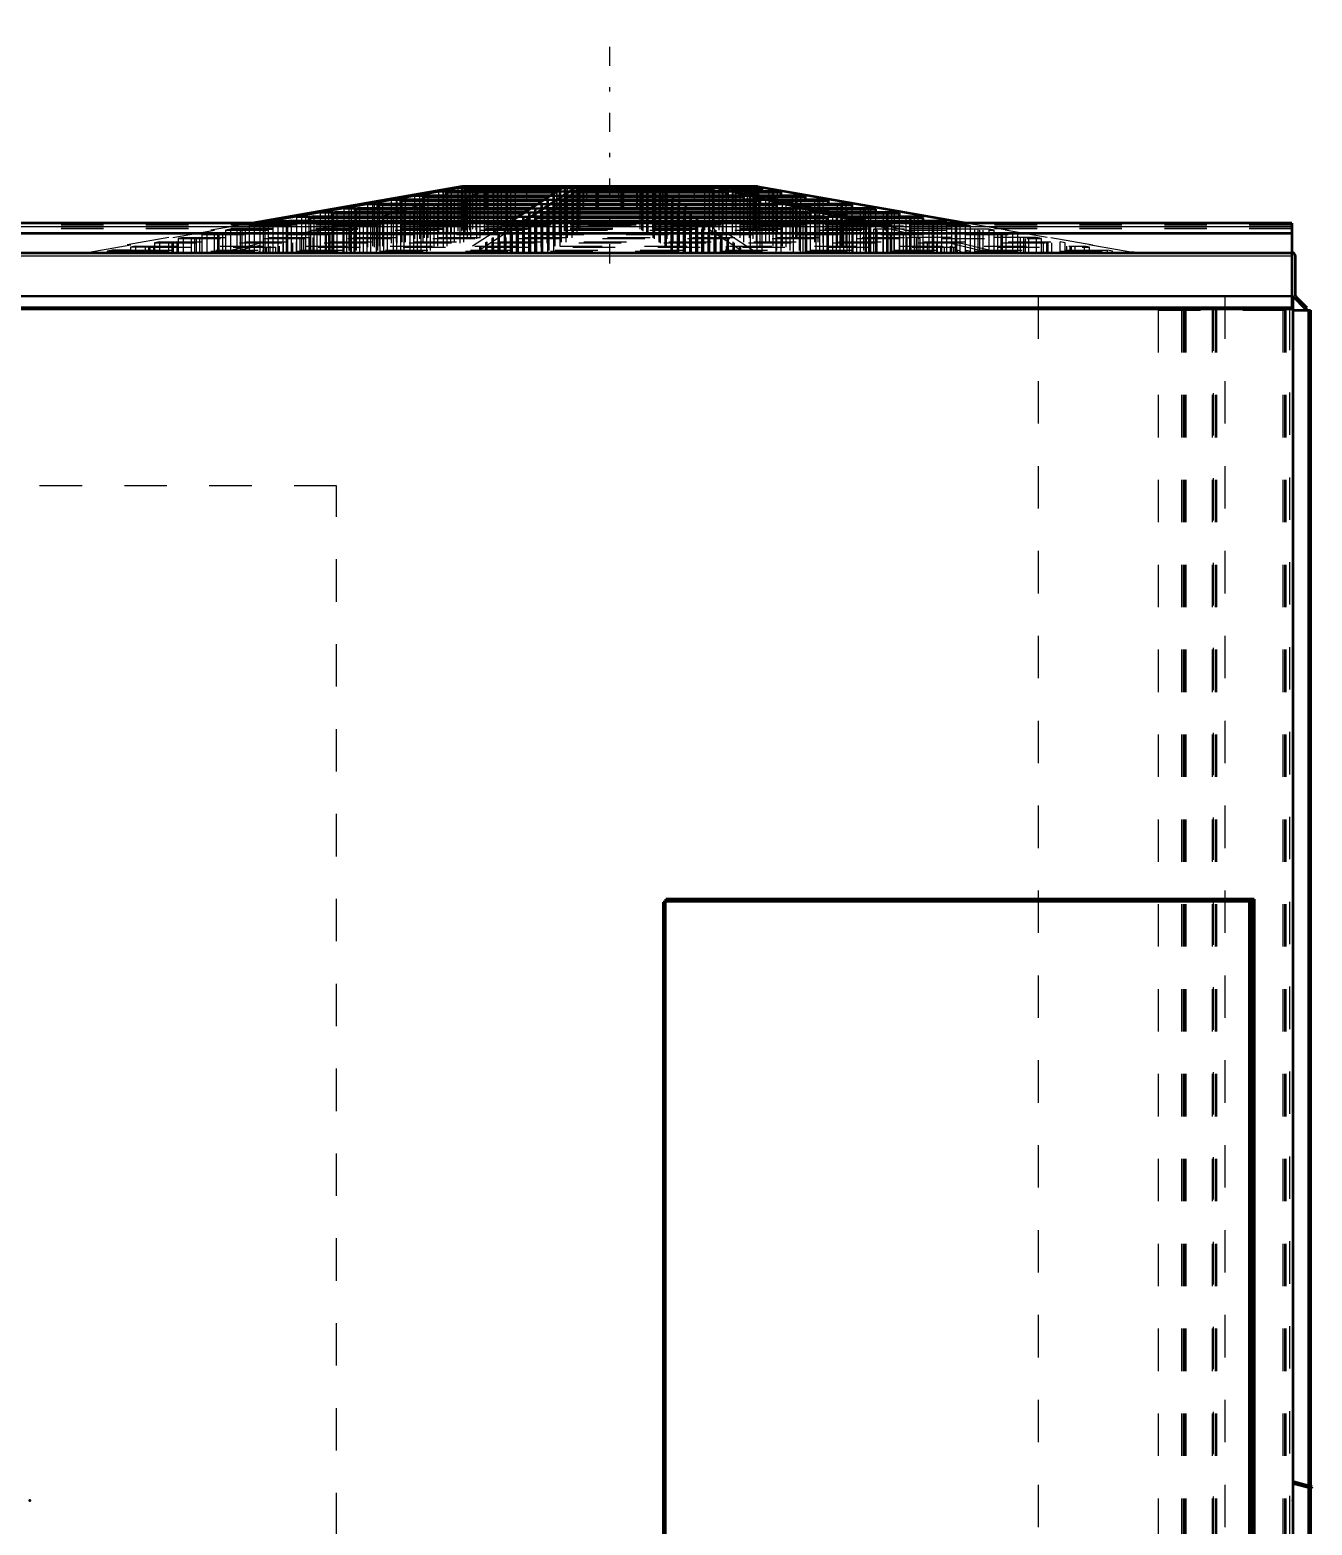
# Model space of a CAD drawing. Header units: inches. Extents: x -30.4 to 30.2, y -6.6 to 64.5.
# Drawn here: x 0 to 30.22, y 28.82 to 64.05 of the extents above; entities that cross this region are included whole.
import ezdxf

# ---------------------------------------------------------------- set-up
doc = ezdxf.new("R2010")
doc.units = ezdxf.units.IN
doc.header["$MEASUREMENT"] = 0
doc.linetypes.add('Center', pattern=[1.5, 0.45, -0.5, 0.05, -0.5])
doc.linetypes.add('Dashed', pattern=[2, 1, -1])
for name, color, linetype, lineweight in [('2d ConnectionPoints', 7, 'Continuous', 50), ('AM_0', 7, 'Continuous', 50), ('AM_4', 3, 'Continuous', 25), ('AM_7', 7, 'Center', 25), ('AM_9', 6, 'Dashed', 25)]:
    doc.layers.add(name, color=color, linetype=linetype, lineweight=lineweight)

msp = doc.modelspace()

# ---------------------------------------------------------------- linework, layer by layer
at = {"layer": '2d ConnectionPoints'}
for p in [(0, 29.4), (29.763, 29.4)]:
    msp.add_point(p, dxfattribs=at)
at = {"layer": 'AM_0'}
for p, q in [((10.189, 60.358), (5.248, 59.5)), ((5.329, 59.5), (10.27, 60.358)), ((9.926, 60.25), (9.81, 60.228)), ((9.926, 60.25), (12.424, 60.25)), ((12.593, 60.358), (10.189, 60.358)), ((10.356, 60.329), (10.249, 60.309)), ((10.249, 60.309), (12.52, 60.309)), ((10.249, 60.309), (10.249, 60.25)), ((10.356, 60.329), (12.55, 60.329)), ((10.512, 60.358), (10.512, 60.329)), ((12.596, 60.358), (11.271, 59.5)), ((11.574, 59.5), (12.898, 60.358)), ((17.147, 60.358), (12.596, 60.358)), ((12.806, 60.25), (12.775, 60.228)), ((12.806, 60.25), (16.326, 60.25)), ((12.921, 60.329), (12.892, 60.309)), ((12.892, 60.309), (16.09, 60.309)), ((12.892, 60.309), (12.892, 60.25)), ((12.921, 60.329), (16.011, 60.329)), ((12.963, 60.358), (12.963, 60.329)), ((15.897, 60.358), (15.897, 60.329)), ((16.09, 60.309), (16.011, 60.329)), ((16.074, 60.358), (19.692, 59.5)), ((16.09, 60.309), (16.09, 60.25)), ((19.913, 59.5), (16.296, 60.358)), ((16.411, 60.228), (16.326, 60.25)), ((16.436, 60.329), (17.142, 60.329)), ((16.519, 60.309), (17.253, 60.309)), ((16.77, 60.25), (17.587, 60.25)), ((16.98, 60.329), (16.98, 60.358)), ((17.253, 60.309), (17.142, 60.329)), ((17.147, 60.358), (22.092, 59.499)), ((17.253, 60.25), (17.253, 60.309)), ((17.707, 60.228), (17.587, 60.25)), ((8.309, 59.951), (8.192, 59.93)), ((8.192, 59.93), (8.192, 59.852)), ((8.192, 59.93), (11.934, 59.93)), ((8.309, 59.951), (11.967, 59.951)), ((8.847, 60.051), (8.731, 60.029)), ((8.731, 60.029), (8.731, 59.951)), ((8.731, 60.029), (12.088, 60.029)), ((8.847, 60.051), (12.119, 60.051)), ((9.376, 60.148), (9.26, 60.127)), ((9.26, 60.127), (9.26, 60.051)), ((9.26, 60.127), (12.237, 60.127)), ((9.376, 60.148), (12.27, 60.148)), ((9.81, 60.228), (9.81, 60.148)), ((9.81, 60.228), (12.395, 60.228)), ((12.372, 59.951), (12.341, 59.93)), ((12.341, 59.93), (17.596, 59.93)), ((12.341, 59.93), (12.341, 59.852)), ((12.372, 59.951), (17.51, 59.951)), ((12.517, 60.051), (12.486, 60.029)), ((12.486, 60.029), (17.201, 60.029)), ((12.486, 60.029), (12.486, 59.951)), ((12.517, 60.051), (17.116, 60.051)), ((12.658, 60.148), (12.627, 60.127)), ((12.627, 60.127), (16.814, 60.127)), ((12.627, 60.127), (12.627, 60.051)), ((12.658, 60.148), (16.729, 60.148)), ((12.775, 60.228), (16.411, 60.228)), ((12.775, 60.228), (12.775, 60.148)), ((16.411, 60.228), (16.411, 60.148)), ((16.814, 60.127), (16.729, 60.148)), ((16.814, 60.127), (16.814, 60.051)), ((16.861, 60.228), (17.707, 60.228)), ((17.201, 60.029), (17.116, 60.051)), ((17.198, 60.148), (18.156, 60.148)), ((17.201, 60.029), (17.201, 59.951)), ((17.289, 60.127), (18.276, 60.127)), ((17.596, 59.93), (17.51, 59.951)), ((17.596, 59.93), (17.596, 59.852)), ((17.61, 60.051), (18.703, 60.051)), ((17.7, 60.029), (18.823, 60.029)), ((17.707, 60.148), (17.707, 60.228)), ((18.041, 59.951), (19.26, 59.951)), ((18.12, 59.93), (19.381, 59.93)), ((18.276, 60.127), (18.156, 60.148)), ((18.276, 60.051), (18.276, 60.127)), ((18.823, 60.029), (18.703, 60.051)), ((18.823, 59.951), (18.823, 60.029)), ((19.381, 59.93), (19.26, 59.951)), ((19.381, 59.852), (19.381, 59.93)), ((6.154, 59.553), (6.038, 59.532)), ((6.154, 59.553), (11.353, 59.553)), ((6.692, 59.653), (6.576, 59.631)), ((6.576, 59.631), (6.576, 59.553)), ((6.576, 59.631), (11.474, 59.631)), ((6.692, 59.653), (11.507, 59.653)), ((7.231, 59.752), (7.115, 59.731)), ((7.115, 59.731), (7.115, 59.653)), ((7.115, 59.731), (11.625, 59.731)), ((7.231, 59.752), (11.658, 59.752)), ((7.77, 59.852), (7.654, 59.83)), ((7.654, 59.83), (7.654, 59.752)), ((7.654, 59.83), (11.779, 59.83)), ((7.77, 59.852), (11.813, 59.852)), ((11.795, 59.553), (11.764, 59.532)), ((11.795, 59.553), (19.088, 59.553)), ((11.939, 59.653), (11.908, 59.631)), ((11.908, 59.631), (18.779, 59.631)), ((11.908, 59.631), (11.908, 59.553)), ((11.939, 59.653), (18.694, 59.653)), ((12.083, 59.752), (12.052, 59.731)), ((12.052, 59.731), (18.384, 59.731)), ((12.052, 59.731), (12.052, 59.653)), ((12.083, 59.752), (18.299, 59.752)), ((12.228, 59.852), (12.197, 59.83)), ((12.197, 59.83), (17.99, 59.83)), ((12.197, 59.83), (12.197, 59.752)), ((12.228, 59.852), (17.905, 59.852)), ((17.99, 59.83), (17.905, 59.852)), ((17.99, 59.83), (17.99, 59.752)), ((18.384, 59.731), (18.299, 59.752)), ((18.384, 59.731), (18.384, 59.653)), ((18.449, 59.852), (19.818, 59.852)), ((18.539, 59.83), (19.938, 59.83)), ((18.779, 59.631), (18.694, 59.653)), ((18.779, 59.631), (18.779, 59.553)), ((18.868, 59.752), (20.376, 59.752)), ((18.959, 59.731), (20.496, 59.731)), ((19.173, 59.532), (19.088, 59.553)), ((19.288, 59.653), (20.934, 59.653)), ((19.378, 59.631), (21.054, 59.631)), ((19.707, 59.553), (21.491, 59.553)), ((19.938, 59.83), (19.818, 59.852)), ((19.938, 59.752), (19.938, 59.83)), ((20.496, 59.731), (20.376, 59.752)), ((20.496, 59.653), (20.496, 59.731)), ((21.054, 59.631), (20.934, 59.653)), ((21.054, 59.553), (21.054, 59.631)), ((21.611, 59.532), (21.491, 59.553)), ((29.735, 59.5), (-29.735, 59.5)), ((29.735, 59.25), (-29.735, 59.25)), ((6.038, 59.532), (6.038, 59.5)), ((6.038, 59.532), (11.319, 59.532)), ((11.764, 59.532), (19.173, 59.532)), ((11.764, 59.532), (11.764, 59.5)), ((19.173, 59.532), (19.173, 59.5)), ((19.797, 59.532), (21.611, 59.532)), ((21.611, 59.5), (21.611, 59.532)), ((29.735, 59.5), (29.735, 57.471)), ((-29.764, 58.8), (29.764, 58.8)), ((29.764, 58.8), (29.764, 58.798)), ((29.828, 57.787), (29.828, 58.72)), ((29.735, 57.504), (-29.735, 57.504)), ((29.735, 57.471), (-29.735, 57.471)), ((29.735, 57.773), (29.762, 57.773)), ((29.762, 57.773), (30.064, 57.471)), ((29.764, 57.772), (29.764, 4.492)), ((29.764, 57.45), (30.181, 57.45)), ((30.096, 57.504), (29.837, 57.763)), ((30.064, 57.471), (30.096, 57.504)), ((30.147, 57.45), (30.147, 29.741)), ((30.181, 57.45), (30.181, 29.732)), ((14.986, 43.501), (14.92, 43.501)), ((14.92, 43.501), (14.92, 5.883)), ((14.954, 43.501), (14.954, 5.883)), ((14.986, 43.501), (14.986, 43.567)), ((28.854, 43.567), (14.986, 43.567)), ((28.854, 43.533), (14.986, 43.533)), ((14.987, 43.5), (14.986, 43.501)), ((28.722, 43.501), (28.721, 43.5)), ((28.788, 43.501), (28.722, 43.501)), ((28.754, 43.501), (28.754, 5.883)), ((28.788, 43.501), (28.788, 5.883)), ((28.854, 43.567), (28.854, 5.817)), ((29.776, 29.805), (30.207, 29.69)), ((30.216, 29.723), (29.785, 29.838)), ((30.147, 29.706), (30.147, 4.492)), ((30.181, 29.697), (30.181, 0)), ((30.207, 29.69), (30.216, 29.723))]:
    msp.add_line(p, q, dxfattribs=at)
for centre, radius, start, end in [((29.747, 58.72), 0.08, 0, 90), ((29.862, 57.787), 0.034, 180, 225), ((29.794, 29.871), 0.034, 206.2259, 255), ((29.794, 29.871), 0.068, 243.3506, 255)]:
    msp.add_arc(centre, radius, start, end, dxfattribs=at)
at = {"layer": 'AM_4'}
for p, q in [((29.735, 59.41), (-29.735, 59.41)), ((29.735, 58.72), (-29.735, 58.72)), ((29.735, 57.787), (-29.735, 57.787)), ((29.735, 57.763), (-29.735, 57.763)), ((30.113, 57.45), (30.113, 29.751)), ((28.721, 43.5), (14.987, 43.5)), ((14.987, 43.5), (14.987, 5.884)), ((28.721, 43.5), (28.721, 5.884)), ((28.854, 43.5), (28.788, 43.5)), ((30.113, 29.715), (30.113, 4.492))]:
    msp.add_line(p, q, dxfattribs=at)
at = {"layer": 'AM_7'}
msp.add_line((13.668, 58.55), (13.668, 64.05), dxfattribs=at)
at = {"layer": 'AM_9'}
for p, q in [((4.542, 58.817), (11.04, 60.358)), ((11.262, 60.358), (4.764, 58.817)), ((9.749, 60.25), (9.629, 60.228)), ((9.729, 60.228), (9.845, 60.25)), ((9.749, 60.25), (9.749, 58.8)), ((9.926, 60.25), (9.749, 60.25)), ((9.845, 60.25), (9.845, 58.8)), ((9.926, 60.25), (9.926, 58.8)), ((10.194, 60.329), (10.083, 60.309)), ((10.249, 60.309), (10.083, 60.309)), ((10.083, 60.309), (10.083, 58.8)), ((10.168, 60.309), (10.275, 60.329)), ((10.168, 60.309), (10.168, 58.8)), ((10.194, 60.329), (10.194, 58.8)), ((10.355, 60.329), (10.194, 60.329)), ((10.249, 60.25), (10.249, 58.8)), ((10.275, 60.329), (10.275, 58.8)), ((10.355, 60.358), (10.355, 58.8)), ((10.356, 60.329), (10.356, 58.8)), ((10.431, 60.358), (10.431, 58.8)), ((10.512, 60.329), (10.512, 58.8)), ((10.54, 60.358), (10.54, 60.018)), ((10.703, 59.86), (10.703, 60.358)), ((10.727, 59.86), (10.727, 60.358)), ((10.764, 59.86), (10.764, 60.358)), ((10.787, 59.86), (10.787, 60.358)), ((10.788, 60.25), (10.788, 58.8)), ((10.915, 60.018), (10.915, 60.358)), ((11.01, 60.25), (11.01, 58.8)), ((11.025, 60.309), (11.025, 58.8)), ((11.103, 60.329), (11.103, 58.8)), ((11.218, 60.358), (11.218, 58.8)), ((11.246, 60.309), (11.246, 58.8)), ((11.325, 60.329), (11.325, 58.8)), ((11.335, 60.018), (11.335, 60.358)), ((11.439, 60.358), (11.439, 58.8)), ((11.71, 60.018), (11.71, 60.358)), ((12.354, 59.86), (12.354, 60.358)), ((12.365, 59.86), (12.365, 60.358)), ((12.414, 59.86), (12.414, 60.358)), ((12.424, 59.86), (12.424, 60.358)), ((12.806, 60.25), (12.424, 60.25)), ((12.472, 60.228), (12.503, 60.25)), ((12.503, 60.25), (12.503, 58.8)), ((12.892, 60.309), (12.52, 60.309)), ((12.921, 60.329), (12.55, 60.329)), ((12.59, 60.309), (12.619, 60.329)), ((12.59, 60.309), (12.59, 58.8)), ((12.619, 60.329), (12.619, 58.8)), ((12.66, 60.358), (12.66, 58.8)), ((12.806, 60.25), (12.806, 58.8)), ((12.892, 60.25), (12.892, 58.8)), ((12.921, 60.329), (12.921, 58.8)), ((12.935, 59.86), (12.935, 60.358)), ((12.95, 59.86), (12.95, 60.358)), ((12.963, 60.329), (12.963, 58.8)), ((13.038, 59.86), (13.038, 60.358)), ((13.051, 59.86), (13.051, 60.358)), ((13.125, 60.018), (13.125, 60.358)), ((13.343, 59.86), (13.343, 60.358)), ((13.358, 59.86), (13.358, 60.358)), ((13.389, 59.86), (13.389, 60.358)), ((13.401, 59.86), (13.401, 60.358)), ((13.875, 60.018), (13.875, 60.358)), ((13.935, 59.86), (13.935, 60.358)), ((13.947, 59.86), (13.947, 60.358)), ((13.978, 59.86), (13.978, 60.358)), ((13.993, 59.86), (13.993, 60.358)), ((14.305, 59.86), (14.305, 60.358)), ((14.318, 59.86), (14.318, 60.358)), ((14.373, 60.358), (14.373, 58.8)), ((14.386, 59.86), (14.386, 60.358)), ((14.401, 59.86), (14.401, 60.358)), ((14.415, 60.329), (14.415, 58.8)), ((16.817, 58.817), (14.438, 60.358)), ((14.444, 60.309), (14.444, 58.8)), ((14.53, 60.25), (14.53, 58.8)), ((14.676, 60.358), (14.676, 58.8)), ((14.717, 60.329), (14.717, 58.8)), ((14.74, 60.358), (17.119, 58.817)), ((14.746, 60.309), (14.746, 58.8)), ((14.833, 60.25), (14.833, 58.8)), ((14.912, 59.86), (14.912, 60.358)), ((14.922, 59.86), (14.922, 60.358)), ((14.971, 59.86), (14.971, 60.358)), ((14.982, 59.86), (14.982, 60.358)), ((15.29, 60.358), (15.29, 60.018)), ((15.665, 60.018), (15.665, 60.358)), ((15.897, 60.329), (15.897, 58.8)), ((16.436, 60.329), (16.011, 60.329)), ((16.011, 60.329), (16.011, 58.8)), ((16.085, 60.018), (16.085, 60.358)), ((16.09, 60.25), (16.09, 58.8)), ((16.519, 60.309), (16.101, 60.309)), ((16.118, 60.358), (16.118, 58.8)), ((16.233, 60.329), (16.233, 58.8)), ((16.233, 60.329), (16.311, 60.309)), ((16.311, 60.309), (16.311, 58.8)), ((16.77, 60.25), (16.326, 60.25)), ((16.326, 60.25), (16.326, 58.8)), ((16.46, 60.018), (16.46, 60.358)), ((16.548, 60.25), (16.548, 58.8)), ((16.548, 60.25), (16.633, 60.228)), ((16.569, 59.86), (16.569, 60.358)), ((16.572, 59.86), (16.572, 60.358)), ((16.629, 59.86), (16.629, 60.358)), ((16.633, 59.86), (16.633, 60.358)), ((16.824, 60.358), (16.824, 58.8)), ((16.905, 60.358), (16.905, 58.8)), ((16.98, 60.329), (16.98, 58.8)), ((16.98, 58.8), (16.98, 60.329)), ((17.061, 60.329), (17.061, 58.8)), ((25.942, 58.817), (17.066, 60.358)), ((17.087, 60.309), (17.087, 58.8)), ((17.142, 58.8), (17.142, 60.329)), ((17.168, 60.309), (17.168, 58.8)), ((17.253, 58.8), (17.253, 60.25)), ((17.41, 60.25), (17.41, 58.8)), ((17.491, 60.25), (17.491, 58.8)), ((17.587, 58.8), (17.587, 60.25)), ((8.076, 59.951), (7.955, 59.93)), ((8.192, 59.93), (7.955, 59.93)), ((7.955, 59.93), (7.955, 58.8)), ((8.076, 59.951), (8.076, 58.8)), ((8.309, 59.951), (8.076, 59.951)), ((8.111, 59.93), (8.228, 59.951)), ((8.111, 59.93), (8.111, 58.8)), ((8.228, 59.951), (8.228, 58.8)), ((8.309, 59.951), (8.309, 58.8)), ((8.633, 60.051), (8.513, 60.029)), ((8.731, 60.029), (8.513, 60.029)), ((8.513, 60.029), (8.513, 58.8)), ((8.633, 60.051), (8.633, 58.8)), ((8.847, 60.051), (8.633, 60.051)), ((8.65, 60.029), (8.766, 60.051)), ((8.65, 60.029), (8.65, 58.8)), ((8.731, 59.951), (8.731, 58.8)), ((8.766, 60.051), (8.766, 58.8)), ((8.847, 60.051), (8.847, 58.8)), ((9.18, 60.148), (9.06, 60.127)), ((9.06, 60.127), (9.06, 58.8)), ((9.26, 60.127), (9.06, 60.127)), ((9.179, 60.127), (9.295, 60.148)), ((9.179, 60.127), (9.179, 58.8)), ((9.18, 60.148), (9.18, 58.8)), ((9.376, 60.148), (9.18, 60.148)), ((9.26, 60.051), (9.26, 58.8)), ((9.295, 60.148), (9.295, 58.8)), ((9.376, 60.148), (9.376, 58.8)), ((9.519, 59.93), (9.519, 58.8)), ((9.605, 59.951), (9.605, 58.8)), ((9.629, 60.228), (9.629, 58.8)), ((9.81, 60.228), (9.629, 60.228)), ((9.729, 60.228), (9.729, 58.8)), ((9.74, 59.93), (9.74, 58.8)), ((9.81, 60.148), (9.81, 58.8)), ((9.826, 59.951), (9.826, 58.8)), ((9.914, 60.029), (9.914, 58.8)), ((9.999, 60.051), (9.999, 58.8)), ((10.135, 60.029), (10.135, 58.8)), ((10.22, 60.051), (10.22, 58.8)), ((10.301, 60.127), (10.301, 58.8)), ((10.386, 60.148), (10.386, 58.8)), ((10.522, 60.127), (10.522, 58.8)), ((10.54, 60.018), (11.71, 60.018)), ((10.607, 60.148), (10.607, 58.8)), ((10.703, 60.228), (10.703, 58.8)), ((10.925, 60.228), (10.925, 58.8)), ((12.341, 59.93), (11.934, 59.93)), ((12.372, 59.951), (11.967, 59.951)), ((12.039, 59.93), (12.07, 59.951)), ((12.039, 59.93), (12.039, 58.8)), ((12.07, 59.951), (12.07, 58.8)), ((12.486, 60.029), (12.088, 60.029)), ((12.517, 60.051), (12.119, 60.051)), ((12.183, 60.029), (12.214, 60.051)), ((12.183, 60.029), (12.183, 58.8)), ((12.214, 60.051), (12.214, 58.8)), ((12.627, 60.127), (12.237, 60.127)), ((12.658, 60.148), (12.27, 60.148)), ((12.325, 60.127), (12.356, 60.148)), ((12.325, 60.127), (12.325, 58.8)), ((12.356, 60.148), (12.356, 58.8)), ((12.372, 59.951), (12.372, 58.8)), ((12.775, 60.228), (12.395, 60.228)), ((12.472, 60.228), (12.472, 58.8)), ((12.486, 59.951), (12.486, 58.8)), ((12.517, 60.051), (12.517, 58.8)), ((12.627, 60.051), (12.627, 58.8)), ((12.658, 60.148), (12.658, 58.8)), ((12.775, 60.148), (12.775, 58.8)), ((13.125, 60.018), (13.875, 60.018)), ((14.561, 60.228), (14.561, 58.8)), ((14.678, 60.148), (14.678, 58.8)), ((14.709, 60.127), (14.709, 58.8)), ((14.819, 60.051), (14.819, 58.8)), ((14.85, 60.029), (14.85, 58.8)), ((14.864, 60.228), (14.864, 58.8)), ((14.964, 59.951), (14.964, 58.8)), ((14.98, 60.148), (14.98, 58.8)), ((14.995, 59.93), (14.995, 58.8)), ((15.011, 60.127), (15.011, 58.8)), ((15.122, 60.051), (15.122, 58.8)), ((15.153, 60.029), (15.153, 58.8)), ((15.266, 59.951), (15.266, 58.8)), ((15.29, 60.018), (16.46, 60.018)), ((15.297, 59.93), (15.297, 58.8)), ((16.411, 60.148), (16.411, 58.8)), ((16.861, 60.228), (16.426, 60.228)), ((16.633, 60.228), (16.633, 58.8)), ((17.198, 60.148), (16.729, 60.148)), ((16.729, 60.148), (16.729, 58.8)), ((16.814, 60.051), (16.814, 58.8)), ((17.289, 60.127), (16.83, 60.127)), ((16.95, 60.148), (16.95, 58.8)), ((16.95, 60.148), (17.035, 60.127)), ((17.035, 60.127), (17.035, 58.8)), ((17.116, 60.051), (17.61, 60.051)), ((17.116, 60.051), (17.116, 58.8)), ((17.201, 59.951), (17.201, 58.8)), ((17.7, 60.029), (17.216, 60.029)), ((17.337, 60.051), (17.337, 58.8)), ((17.337, 60.051), (17.422, 60.029)), ((17.422, 60.029), (17.422, 58.8)), ((17.51, 59.951), (18.041, 59.951)), ((17.51, 59.951), (17.51, 58.8)), ((17.526, 60.228), (17.526, 58.8)), ((18.12, 59.93), (17.605, 59.93)), ((17.607, 60.228), (17.607, 58.8)), ((17.707, 58.8), (17.707, 60.148)), ((17.731, 59.951), (17.731, 58.8)), ((17.731, 59.951), (17.817, 59.93)), ((17.817, 59.93), (17.817, 58.8)), ((17.96, 60.148), (17.96, 58.8)), ((18.041, 60.148), (18.041, 58.8)), ((18.076, 60.127), (18.076, 58.8)), ((18.156, 58.8), (18.156, 60.148)), ((18.157, 60.127), (18.157, 58.8)), ((18.276, 58.8), (18.276, 60.051)), ((18.489, 60.051), (18.489, 58.8)), ((18.57, 60.051), (18.57, 58.8)), ((18.605, 60.029), (18.605, 58.8)), ((18.686, 60.029), (18.686, 58.8)), ((18.703, 58.8), (18.703, 60.051)), ((18.823, 58.8), (18.823, 59.951)), ((19.027, 59.951), (19.027, 58.8)), ((19.108, 59.951), (19.108, 58.8)), ((19.144, 59.93), (19.144, 58.8)), ((19.225, 59.93), (19.225, 58.8)), ((19.26, 58.8), (19.26, 59.951)), ((5.845, 59.553), (5.725, 59.532)), ((5.845, 59.553), (5.845, 58.8)), ((6.145, 59.553), (5.845, 59.553)), ((5.957, 59.532), (6.073, 59.553)), ((6.073, 59.553), (6.073, 58.8)), ((6.154, 59.553), (6.154, 58.8)), ((6.402, 59.653), (6.282, 59.631)), ((6.576, 59.631), (6.282, 59.631)), ((6.282, 59.631), (6.282, 58.8)), ((6.402, 59.653), (6.402, 58.8)), ((6.692, 59.653), (6.402, 59.653)), ((6.495, 59.631), (6.611, 59.653)), ((6.495, 59.631), (6.495, 58.8)), ((6.576, 59.553), (6.576, 58.8)), ((6.611, 59.653), (6.611, 58.8)), ((6.692, 59.653), (6.692, 58.8)), ((6.96, 59.752), (6.84, 59.731)), ((7.115, 59.731), (6.84, 59.731)), ((6.84, 59.731), (6.84, 58.8)), ((6.96, 59.752), (6.96, 58.8)), ((7.231, 59.752), (6.96, 59.752)), ((7.034, 59.731), (7.15, 59.752)), ((7.034, 59.731), (7.034, 58.8)), ((7.115, 59.653), (7.115, 58.8)), ((7.15, 59.752), (7.15, 58.8)), ((7.231, 59.752), (7.231, 58.8)), ((7.518, 59.852), (7.398, 59.83)), ((7.398, 59.83), (7.398, 58.8)), ((7.654, 59.83), (7.398, 59.83)), ((7.518, 59.852), (7.518, 58.8)), ((7.77, 59.852), (7.518, 59.852)), ((7.573, 59.83), (7.689, 59.852)), ((7.573, 59.83), (7.573, 58.8)), ((7.654, 59.752), (7.654, 58.8)), ((7.689, 59.852), (7.689, 58.8)), ((7.77, 59.852), (7.77, 58.8)), ((8.027, 59.553), (8.027, 58.8)), ((8.192, 59.852), (8.192, 58.8)), ((8.248, 59.553), (8.248, 58.8)), ((8.336, 59.631), (8.336, 58.8)), ((8.421, 59.653), (8.421, 58.8)), ((8.557, 59.631), (8.557, 58.8)), ((8.642, 59.653), (8.642, 58.8)), ((8.73, 59.731), (8.73, 58.8)), ((8.815, 59.752), (8.815, 58.8)), ((8.952, 59.731), (8.952, 58.8)), ((9.037, 59.752), (9.037, 58.8)), ((9.125, 59.83), (9.125, 58.8)), ((9.21, 59.852), (9.21, 58.8)), ((9.346, 59.83), (9.346, 58.8)), ((9.431, 59.852), (9.431, 58.8)), ((10.703, 59.86), (13.401, 59.86)), ((11.795, 59.553), (11.353, 59.553)), ((11.461, 59.532), (11.492, 59.553)), ((11.908, 59.631), (11.474, 59.631)), ((11.492, 59.553), (11.492, 58.8)), ((11.939, 59.653), (11.507, 59.653)), ((11.606, 59.631), (11.637, 59.653)), ((11.606, 59.631), (11.606, 58.8)), ((12.052, 59.731), (11.625, 59.731)), ((11.637, 59.653), (11.637, 58.8)), ((12.083, 59.752), (11.658, 59.752)), ((11.75, 59.731), (11.781, 59.752)), ((11.75, 59.731), (11.75, 58.8)), ((12.197, 59.83), (11.779, 59.83)), ((11.781, 59.752), (11.781, 58.8)), ((11.795, 59.553), (11.795, 58.8)), ((12.228, 59.852), (11.813, 59.852)), ((11.895, 59.83), (11.926, 59.852)), ((11.895, 59.83), (11.895, 58.8)), ((11.908, 59.553), (11.908, 58.8)), ((11.926, 59.852), (11.926, 58.8)), ((11.939, 59.653), (11.939, 58.8)), ((12.052, 59.653), (12.052, 58.8)), ((12.083, 59.752), (12.083, 58.8)), ((12.197, 59.752), (12.197, 58.8)), ((12.228, 59.852), (12.228, 58.8)), ((12.341, 59.852), (12.341, 58.8)), ((13.935, 59.86), (16.633, 59.86)), ((15.108, 59.852), (15.108, 58.8)), ((15.139, 59.83), (15.139, 58.8)), ((15.253, 59.752), (15.253, 58.8)), ((15.284, 59.731), (15.284, 58.8)), ((15.397, 59.653), (15.397, 58.8)), ((15.41, 59.852), (15.41, 58.8)), ((15.428, 59.631), (15.428, 58.8)), ((15.441, 59.83), (15.441, 58.8)), ((15.541, 59.553), (15.541, 58.8)), ((15.555, 59.752), (15.555, 58.8)), ((15.586, 59.731), (15.586, 58.8)), ((15.699, 59.653), (15.699, 58.8)), ((15.73, 59.631), (15.73, 58.8)), ((15.844, 59.553), (15.844, 58.8)), ((17.596, 59.852), (17.596, 58.8)), ((18.449, 59.852), (17.905, 59.852)), ((17.905, 59.852), (17.905, 58.8)), ((17.99, 59.752), (17.99, 58.8)), ((18.539, 59.83), (17.991, 59.83)), ((18.126, 59.852), (18.126, 58.8)), ((18.126, 59.852), (18.211, 59.83)), ((18.211, 59.83), (18.211, 58.8)), ((18.299, 59.752), (18.299, 58.8)), ((18.868, 59.752), (18.304, 59.752)), ((18.384, 59.653), (18.384, 58.8)), ((18.959, 59.731), (18.39, 59.731)), ((18.521, 59.752), (18.521, 58.8)), ((18.521, 59.752), (18.606, 59.731)), ((18.606, 59.731), (18.606, 58.8)), ((18.694, 59.653), (19.288, 59.653)), ((18.694, 59.653), (18.694, 58.8)), ((18.779, 59.553), (18.779, 58.8)), ((19.378, 59.631), (18.79, 59.631)), ((18.915, 59.653), (18.915, 58.8)), ((18.915, 59.653), (19, 59.631)), ((19, 59.631), (19, 58.8)), ((19.707, 59.553), (19.088, 59.553)), ((19.088, 59.553), (19.088, 58.8)), ((19.309, 59.553), (19.309, 58.8)), ((19.309, 59.553), (19.394, 59.532)), ((19.381, 58.8), (19.381, 59.852)), ((19.566, 59.852), (19.566, 58.8)), ((19.647, 59.852), (19.647, 58.8)), ((19.682, 59.83), (19.682, 58.8)), ((19.763, 59.83), (19.763, 58.8)), ((19.818, 58.8), (19.818, 59.852)), ((19.938, 58.8), (19.938, 59.752)), ((20.105, 59.752), (20.105, 58.8)), ((20.186, 59.752), (20.186, 58.8)), ((20.221, 59.731), (20.221, 58.8)), ((20.302, 59.731), (20.302, 58.8)), ((20.376, 58.8), (20.376, 59.752)), ((20.496, 58.8), (20.496, 59.653)), ((20.644, 59.653), (20.644, 58.8)), ((20.725, 59.653), (20.725, 58.8)), ((20.76, 59.631), (20.76, 58.8)), ((20.841, 59.631), (20.841, 58.8)), ((20.934, 58.8), (20.934, 59.653)), ((21.054, 58.8), (21.054, 59.553)), ((21.182, 59.553), (21.182, 58.8)), ((21.263, 59.553), (21.263, 58.8)), ((21.491, 58.8), (21.491, 59.553)), ((29.735, 59.45), (-29.735, 59.45)), ((29.735, 59.4), (-29.735, 59.4)), ((29.735, 59.36), (-29.735, 59.36)), ((5.248, 59.5), (1.313, 58.817)), ((1.394, 58.817), (5.329, 59.5)), ((4.172, 59.255), (4.052, 59.233)), ((4.052, 59.233), (4.052, 58.8)), ((4.052, 59.233), (23.284, 59.233)), ((4.172, 59.255), (4.172, 58.8)), ((4.172, 59.255), (23.164, 59.255)), ((4.34, 59.233), (4.456, 59.255)), ((4.34, 59.233), (4.34, 58.8)), ((4.537, 59.255), (4.421, 59.233)), ((4.421, 59.233), (4.421, 58.8)), ((4.456, 59.255), (4.456, 58.8)), ((4.537, 59.255), (4.537, 58.8)), ((4.729, 59.354), (4.609, 59.333)), ((4.609, 59.333), (4.609, 58.8)), ((4.609, 59.333), (22.727, 59.333)), ((4.729, 59.354), (4.729, 58.8)), ((4.729, 59.354), (19.877, 59.354)), ((4.878, 59.333), (4.994, 59.354)), ((4.878, 59.333), (4.878, 58.8)), ((5.075, 59.354), (4.959, 59.333)), ((4.959, 59.333), (4.959, 58.8)), ((4.994, 59.354), (4.994, 58.8)), ((5.075, 59.354), (5.075, 58.8)), ((5.287, 59.454), (5.167, 59.432)), ((5.167, 59.432), (5.167, 58.8)), ((5.167, 59.432), (19.567, 59.432)), ((5.287, 59.454), (5.287, 58.8)), ((5.287, 59.454), (22.049, 59.454)), ((5.418, 59.432), (5.533, 59.454)), ((5.418, 59.432), (5.418, 58.8)), ((5.614, 59.454), (5.499, 59.432)), ((5.499, 59.432), (5.499, 58.8)), ((5.533, 59.454), (5.533, 58.8)), ((5.614, 59.454), (5.614, 58.8)), ((6.038, 59.532), (5.725, 59.532)), ((5.725, 59.532), (5.725, 58.8)), ((5.957, 59.532), (5.957, 58.8)), ((6.038, 59.5), (6.038, 58.8)), ((6.759, 59.233), (6.759, 58.8)), ((6.844, 59.255), (6.844, 58.8)), ((6.98, 59.233), (6.98, 58.8)), ((7.065, 59.255), (7.065, 58.8)), ((7.153, 59.333), (7.153, 58.8)), ((7.237, 59.354), (7.237, 58.8)), ((7.374, 59.333), (7.374, 58.8)), ((7.459, 59.354), (7.459, 58.8)), ((7.547, 59.432), (7.547, 58.8)), ((7.632, 59.454), (7.632, 58.8)), ((7.769, 59.432), (7.769, 58.8)), ((7.853, 59.454), (7.853, 58.8)), ((7.942, 59.532), (7.942, 58.8)), ((8.163, 59.532), (8.163, 58.8)), ((11.271, 59.5), (10.217, 58.817)), ((10.519, 58.817), (11.574, 59.5)), ((11.028, 59.233), (11.059, 59.255)), ((11.028, 59.233), (11.028, 58.8)), ((11.059, 59.255), (11.059, 58.8)), ((11.173, 59.333), (11.204, 59.354)), ((11.173, 59.333), (11.173, 58.8)), ((11.204, 59.354), (11.204, 58.8)), ((11.317, 59.432), (11.348, 59.454)), ((11.317, 59.432), (11.317, 58.8)), ((11.764, 59.532), (11.319, 59.532)), ((11.362, 59.255), (11.331, 59.233)), ((11.331, 59.233), (11.331, 58.8)), ((11.348, 59.454), (11.348, 58.8)), ((11.362, 59.255), (11.362, 58.8)), ((11.461, 59.532), (11.461, 58.8)), ((11.506, 59.354), (11.475, 59.333)), ((11.475, 59.333), (11.475, 58.8)), ((11.506, 59.354), (11.506, 58.8)), ((11.65, 59.454), (11.619, 59.432)), ((11.619, 59.432), (11.619, 58.8)), ((11.65, 59.454), (11.65, 58.8)), ((11.764, 59.5), (11.764, 58.8)), ((15.572, 59.532), (15.572, 58.8)), ((15.686, 59.454), (15.686, 58.8)), ((15.717, 59.432), (15.717, 58.8)), ((15.83, 59.354), (15.83, 58.8)), ((15.861, 59.333), (15.861, 58.8)), ((15.875, 59.532), (15.875, 58.8)), ((15.974, 59.255), (15.974, 58.8)), ((15.988, 59.454), (15.988, 58.8)), ((16.005, 59.233), (16.005, 58.8)), ((16.019, 59.432), (16.019, 58.8)), ((16.132, 59.354), (16.132, 58.8)), ((16.163, 59.333), (16.163, 58.8)), ((16.277, 59.255), (16.277, 58.8)), ((16.308, 59.233), (16.308, 58.8)), ((19.173, 59.5), (19.173, 58.8)), ((19.797, 59.532), (19.188, 59.532)), ((19.394, 59.532), (19.394, 58.8)), ((19.483, 59.454), (19.483, 58.8)), ((19.567, 59.432), (19.483, 59.454)), ((19.567, 59.432), (19.567, 58.8)), ((19.584, 59.432), (22.169, 59.432)), ((19.692, 59.5), (22.572, 58.817)), ((19.704, 59.454), (19.704, 58.8)), ((19.704, 59.454), (19.789, 59.432)), ((19.789, 59.432), (19.789, 58.8)), ((19.877, 59.354), (19.877, 58.8)), ((19.962, 59.333), (19.877, 59.354)), ((22.607, 59.354), (19.894, 59.354)), ((22.794, 58.817), (19.913, 59.5)), ((19.962, 59.333), (19.962, 58.8)), ((20.099, 59.354), (20.099, 58.8)), ((20.099, 59.354), (20.183, 59.333)), ((20.183, 59.333), (20.183, 58.8)), ((20.271, 59.255), (20.271, 58.8)), ((20.356, 59.233), (20.271, 59.255)), ((20.356, 59.233), (20.356, 58.8)), ((20.492, 59.255), (20.492, 58.8)), ((20.492, 59.255), (20.577, 59.233)), ((20.577, 59.233), (20.577, 58.8)), ((21.298, 59.532), (21.298, 58.8)), ((21.379, 59.532), (21.379, 58.8)), ((21.611, 58.8), (21.611, 59.5)), ((21.722, 59.454), (21.722, 58.8)), ((21.803, 59.454), (21.803, 58.8)), ((21.837, 59.432), (21.837, 58.8)), ((21.918, 59.432), (21.918, 58.8)), ((22.049, 58.8), (22.049, 59.454)), ((22.169, 59.432), (22.049, 59.454)), ((22.092, 59.499), (26.023, 58.817)), ((22.169, 58.8), (22.169, 59.432)), ((22.261, 59.354), (22.261, 58.8)), ((22.342, 59.354), (22.342, 58.8)), ((22.377, 59.333), (22.377, 58.8)), ((22.458, 59.333), (22.458, 58.8)), ((22.607, 58.8), (22.607, 59.354)), ((22.727, 59.333), (22.607, 59.354)), ((22.727, 58.8), (22.727, 59.333)), ((22.799, 59.255), (22.799, 58.8)), ((22.88, 59.255), (22.88, 58.8)), ((22.915, 59.233), (22.915, 58.8)), ((22.996, 59.233), (22.996, 58.8)), ((23.164, 58.8), (23.164, 59.255)), ((23.284, 59.233), (23.164, 59.255)), ((23.284, 58.8), (23.284, 59.233)), ((1.94, 58.857), (1.82, 58.835)), ((1.82, 58.835), (1.82, 58.8)), ((2.258, 58.835), (1.82, 58.835)), ((1.94, 58.857), (1.94, 58.8)), ((2.372, 58.857), (1.94, 58.857)), ((2.184, 58.835), (2.3, 58.857)), ((2.184, 58.835), (2.184, 58.8)), ((2.381, 58.857), (2.265, 58.835)), ((2.265, 58.835), (2.265, 58.8)), ((2.265, 58.835), (25.516, 58.835)), ((2.3, 58.857), (2.3, 58.8)), ((2.487, 58.954), (2.367, 58.933)), ((2.78, 58.933), (2.367, 58.933)), ((2.367, 58.933), (2.367, 58.8)), ((2.381, 58.857), (2.381, 58.8)), ((2.381, 58.857), (25.396, 58.857)), ((2.487, 58.954), (2.487, 58.8)), ((2.487, 58.954), (24.849, 58.954)), ((2.713, 58.933), (2.829, 58.954)), ((2.713, 58.933), (2.713, 58.8)), ((2.91, 58.954), (2.794, 58.933)), ((2.794, 58.933), (2.794, 58.8)), ((2.794, 58.933), (24.969, 58.933)), ((2.829, 58.954), (2.829, 58.8)), ((2.91, 58.954), (2.91, 58.8)), ((3.057, 59.056), (2.937, 59.034)), ((2.937, 59.034), (2.937, 58.8)), ((2.937, 59.034), (24.399, 59.034)), ((3.057, 59.056), (3.057, 58.8)), ((3.057, 59.056), (24.279, 59.056)), ((3.263, 59.034), (3.379, 59.056)), ((3.263, 59.034), (3.263, 58.8)), ((3.46, 59.056), (3.344, 59.034)), ((3.344, 59.034), (3.344, 58.8)), ((3.379, 59.056), (3.379, 58.8)), ((3.46, 59.056), (3.46, 58.8)), ((3.614, 59.155), (3.494, 59.134)), ((3.494, 59.134), (3.494, 58.8)), ((3.494, 59.134), (23.842, 59.134)), ((3.614, 59.155), (3.614, 58.8)), ((3.614, 59.155), (20.666, 59.155)), ((3.801, 59.134), (3.917, 59.155)), ((3.801, 59.134), (3.801, 58.8)), ((3.998, 59.155), (3.882, 59.134)), ((3.882, 59.134), (3.882, 58.8)), ((3.917, 59.155), (3.917, 58.8)), ((3.998, 59.155), (3.998, 58.8)), ((5.18, 58.835), (5.18, 58.8)), ((5.265, 58.857), (5.265, 58.8)), ((5.402, 58.835), (5.402, 58.8)), ((5.486, 58.857), (5.486, 58.8)), ((5.567, 58.933), (5.567, 58.8)), ((5.652, 58.954), (5.652, 58.8)), ((5.788, 58.933), (5.788, 58.8)), ((5.873, 58.954), (5.873, 58.8)), ((5.97, 59.034), (5.97, 58.8)), ((6.055, 59.056), (6.055, 58.8)), ((6.192, 59.034), (6.192, 58.8)), ((6.276, 59.056), (6.276, 58.8)), ((6.364, 59.134), (6.364, 58.8)), ((6.449, 59.155), (6.449, 58.8)), ((6.585, 59.134), (6.585, 58.8)), ((6.67, 59.155), (6.67, 58.8)), ((10.451, 58.835), (10.482, 58.857)), ((10.451, 58.835), (10.451, 58.8)), ((10.482, 58.857), (10.482, 58.8)), ((10.592, 58.933), (10.623, 58.954)), ((10.592, 58.933), (10.592, 58.8)), ((10.623, 58.954), (10.623, 58.8)), ((10.74, 59.034), (10.771, 59.056)), ((10.74, 59.034), (10.74, 58.8)), ((10.784, 58.857), (10.753, 58.835)), ((10.753, 58.835), (10.753, 58.8)), ((10.771, 59.056), (10.771, 58.8)), ((10.784, 58.857), (10.784, 58.8)), ((10.884, 59.134), (10.915, 59.155)), ((10.884, 59.134), (10.884, 58.8)), ((10.926, 58.954), (10.895, 58.933)), ((10.895, 58.933), (10.895, 58.8)), ((10.915, 59.155), (10.915, 58.8)), ((10.926, 58.954), (10.926, 58.8)), ((11.073, 59.056), (11.042, 59.034)), ((11.042, 59.034), (11.042, 58.8)), ((11.073, 59.056), (11.073, 58.8)), ((11.217, 59.155), (11.186, 59.134)), ((11.186, 59.134), (11.186, 58.8)), ((11.217, 59.155), (11.217, 58.8)), ((16.119, 59.155), (16.119, 58.8)), ((16.15, 59.134), (16.15, 58.8)), ((16.263, 59.056), (16.263, 58.8)), ((16.294, 59.034), (16.294, 58.8)), ((16.41, 58.954), (16.41, 58.8)), ((16.421, 59.155), (16.421, 58.8)), ((16.441, 58.933), (16.441, 58.8)), ((16.452, 59.134), (16.452, 58.8)), ((16.552, 58.857), (16.552, 58.8)), ((16.565, 59.056), (16.565, 58.8)), ((16.583, 58.835), (16.583, 58.8)), ((16.596, 59.034), (16.596, 58.8)), ((16.713, 58.954), (16.713, 58.8)), ((16.744, 58.933), (16.744, 58.8)), ((16.854, 58.857), (16.854, 58.8)), ((16.885, 58.835), (16.885, 58.8)), ((20.666, 59.155), (20.666, 58.8)), ((20.751, 59.134), (20.666, 59.155)), ((23.722, 59.155), (20.678, 59.155)), ((20.751, 59.134), (20.751, 58.8)), ((20.887, 59.155), (20.887, 58.8)), ((20.887, 59.155), (20.972, 59.134)), ((20.972, 59.134), (20.972, 58.8)), ((21.06, 59.056), (21.06, 58.8)), ((21.144, 59.034), (21.06, 59.056)), ((21.144, 59.034), (21.144, 58.8)), ((21.281, 59.056), (21.281, 58.8)), ((21.281, 59.056), (21.366, 59.034)), ((21.366, 59.034), (21.366, 58.8)), ((21.463, 58.954), (21.463, 58.8)), ((21.548, 58.933), (21.463, 58.954)), ((21.548, 58.933), (21.548, 58.8)), ((21.684, 58.954), (21.684, 58.8)), ((21.684, 58.954), (21.769, 58.933)), ((21.769, 58.933), (21.769, 58.8)), ((21.85, 58.857), (21.85, 58.8)), ((21.934, 58.835), (21.85, 58.857)), ((21.934, 58.835), (21.934, 58.8)), ((22.071, 58.857), (22.071, 58.8)), ((22.071, 58.857), (22.156, 58.835)), ((22.156, 58.835), (22.156, 58.8)), ((23.338, 59.155), (23.338, 58.8)), ((23.419, 59.155), (23.419, 58.8)), ((23.454, 59.134), (23.454, 58.8)), ((23.535, 59.134), (23.535, 58.8)), ((23.722, 58.8), (23.722, 59.155)), ((23.842, 59.134), (23.722, 59.155)), ((23.842, 58.8), (23.842, 59.134)), ((23.876, 59.056), (23.876, 58.8)), ((23.957, 59.056), (23.957, 58.8)), ((23.992, 59.034), (23.992, 58.8)), ((24.073, 59.034), (24.073, 58.8)), ((24.279, 58.8), (24.279, 59.056)), ((24.399, 59.034), (24.279, 59.056)), ((24.399, 58.8), (24.399, 59.034)), ((24.426, 58.954), (24.426, 58.8)), ((24.507, 58.954), (24.507, 58.8)), ((24.542, 58.933), (24.542, 58.8)), ((24.623, 58.933), (24.623, 58.8)), ((24.849, 58.8), (24.849, 58.954)), ((24.969, 58.933), (24.849, 58.954)), ((24.955, 58.857), (24.955, 58.8)), ((24.969, 58.8), (24.969, 58.933)), ((25.036, 58.857), (25.036, 58.8)), ((25.071, 58.835), (25.071, 58.8)), ((25.152, 58.835), (25.152, 58.8)), ((25.396, 58.8), (25.396, 58.857)), ((25.516, 58.835), (25.396, 58.857)), ((25.516, 58.8), (25.516, 58.835)), ((1.313, 58.817), (1.394, 58.817)), ((1.313, 58.817), (1.313, 58.8)), ((1.394, 58.817), (1.394, 58.8)), ((4.764, 58.817), (4.542, 58.817)), ((4.542, 58.817), (4.542, 58.8)), ((4.764, 58.817), (4.764, 58.8)), ((10.217, 58.817), (10.217, 58.8)), ((10.217, 58.817), (10.519, 58.817)), ((10.519, 58.817), (10.519, 58.8)), ((16.817, 58.817), (16.817, 58.8)), ((17.119, 58.817), (16.817, 58.817)), ((17.119, 58.817), (17.119, 58.8)), ((22.572, 58.817), (22.572, 58.8)), ((22.572, 58.817), (22.794, 58.817)), ((22.794, 58.817), (22.794, 58.8)), ((26.023, 58.817), (25.942, 58.817)), ((25.942, 58.817), (25.942, 58.8)), ((26.023, 58.817), (26.023, 58.8)), ((29.735, 57.773), (-29.735, 57.773)), ((23.761, 57.773), (23.761, 6)), ((26.585, 57.45), (26.585, 4.492)), ((26.585, 57.45), (29.764, 57.45)), ((27.142, 57.45), (27.142, 4.492)), ((27.176, 57.45), (27.176, 4.492)), ((27.21, 57.45), (27.21, 4.492)), ((27.244, 57.45), (27.244, 6)), ((27.862, 57.45), (27.862, 6)), ((27.896, 4.492), (27.896, 57.45)), ((27.93, 57.45), (27.93, 4.492)), ((27.964, 57.45), (27.964, 4.492)), ((28.161, 57.773), (28.161, 6)), ((29.528, 57.45), (29.528, 6)), ((29.562, 57.45), (29.562, 6)), ((29.596, 57.45), (29.596, 6)), ((29.683, 57.508), (29.764, 57.508)), ((29.683, 57.508), (29.683, 4.492)), ((7.228, 53.31), (-7.228, 53.31)), ((7.228, 4.578), (7.228, 53.31)), ((14.986, 43.501), (14.986, 5.883)), ((28.722, 43.501), (14.986, 43.501)), ((28.788, 43.5), (28.721, 43.5)), ((28.779, 43.5), (28.779, 5.883)), ((30.113, 29.751), (30.113, 29.715)), ((30.147, 29.741), (30.147, 29.706)), ((30.181, 29.732), (30.181, 29.697))]:
    msp.add_line(p, q, dxfattribs=at)

doc.saveas('drawing.dxf')
